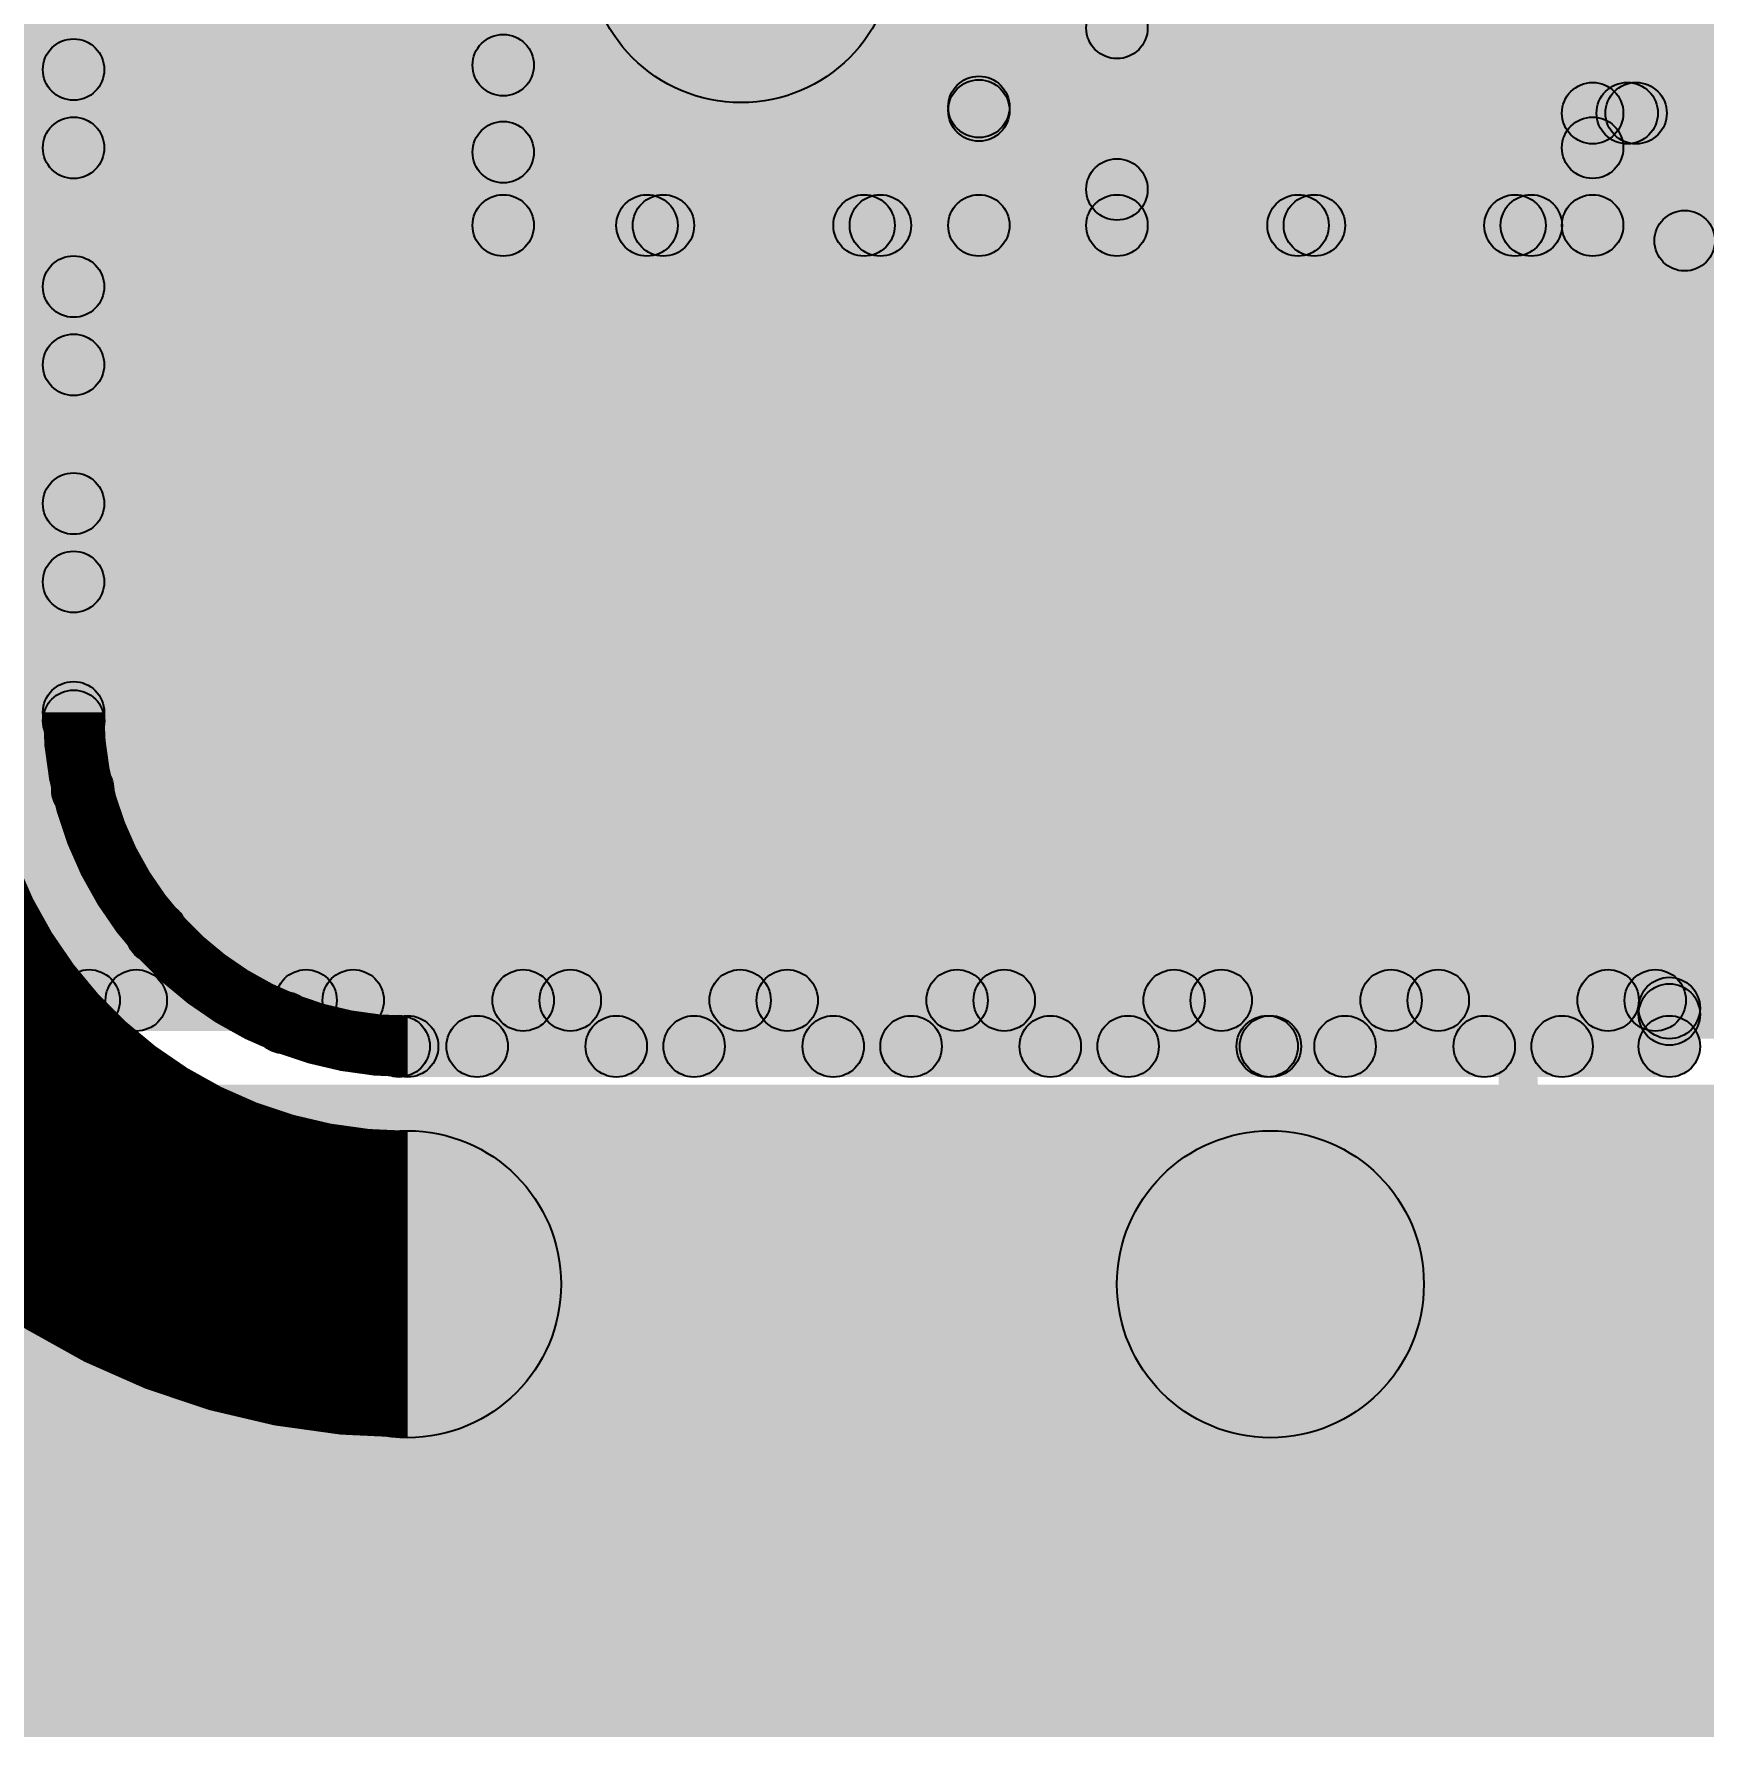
# Model space of a CAD drawing. Header units: millimetres. Extents: x -0.24 to 2.5, y 0 to 2.55.
# Drawn here: x 0.3778 to 0.5955, y 0.009 to 0.2309 of the extents above; entities that cross this region are included whole.
import ezdxf

# ---------------------------------------------------------------- set-up
doc = ezdxf.new("R2010")
doc.units = ezdxf.units.MM
doc.header["$MEASUREMENT"] = 0
for name, color, linetype in [('BottomLayer', 5, 'Continuous'), ('BottomPaste', 16, 'Continuous'), ('BottomSolder', 6, 'Continuous'), ('TopLayer', 1, 'Continuous'), ('TopOverlay', 2, 'Continuous'), ('TopPaste', 8, 'Continuous'), ('TopSolder', 216, 'Continuous'), ('ViaHoleLayer', 16, 'Continuous')]:
    doc.layers.add(name, color=color, linetype=linetype)

# ---------------------------------------------------------------- blocks, each defined once
blk = doc.blocks.new('RES_0805_B_51')
at = {"layer": 'BottomLayer'}
for points in [[(-0.06, 0.025), (-0.02, 0.025), (-0.02, -0.025), (-0.06, -0.025)], [(0.02, 0.025), (0.06, 0.025), (0.06, -0.025), (0.02, -0.025)]]:
    blk.add_hatch(color=5, dxfattribs=at).paths.add_polyline_path(points)
at = {"layer": 'BottomPaste'}
for points in [[(-0.06, 0.025), (-0.02, 0.025), (-0.02, -0.025), (-0.06, -0.025)], [(0.02, 0.025), (0.06, 0.025), (0.06, -0.025), (0.02, -0.025)]]:
    blk.add_hatch(color=16, dxfattribs=at).paths.add_polyline_path(points)
at = {"layer": 'BottomSolder'}
for points in [[(-0.064, 0.029), (-0.016, 0.029), (-0.016, -0.029), (-0.064, -0.029)], [(0.016, 0.029), (0.064, 0.029), (0.064, -0.029), (0.016, -0.029)]]:
    blk.add_hatch(color=6, dxfattribs=at).paths.add_polyline_path(points)
blk = doc.blocks.new('SOT_23_B_55')
at = {"layer": 'BottomLayer'}
for points in [[(-0.05354, 0.05748), (-0.02126, 0.05748), (-0.02126, 0.02126), (-0.05354, 0.02126)], [(0.02126, 0.05748), (0.05354, 0.05748), (0.05354, 0.02126), (0.02126, 0.02126)], [(-0.01614, -0.02126), (0.01614, -0.02126), (0.01614, -0.05748), (-0.01614, -0.05748)]]:
    blk.add_hatch(color=5, dxfattribs=at).paths.add_polyline_path(points)
at = {"layer": 'BottomPaste'}
for points in [[(-0.05354, 0.05748), (-0.02126, 0.05748), (-0.02126, 0.02126), (-0.05354, 0.02126)], [(0.02126, 0.05748), (0.05354, 0.05748), (0.05354, 0.02126), (0.02126, 0.02126)], [(-0.01614, -0.02126), (0.01614, -0.02126), (0.01614, -0.05748), (-0.01614, -0.05748)]]:
    blk.add_hatch(color=16, dxfattribs=at).paths.add_polyline_path(points)
at = {"layer": 'BottomSolder'}
for points in [[(-0.05754, 0.06148), (-0.01726, 0.06148), (-0.01726, 0.01726), (-0.05754, 0.01726)], [(0.01726, 0.06148), (0.05754, 0.06148), (0.05754, 0.01726), (0.01726, 0.01726)], [(-0.02014, -0.01726), (0.02014, -0.01726), (0.02014, -0.06148), (-0.02014, -0.06148)]]:
    blk.add_hatch(color=6, dxfattribs=at).paths.add_polyline_path(points)
blk = doc.blocks.new('C__0805_58')
at = {"layer": 'TopLayer'}
for points in [[(-0.06, 0.03), (-0.02, 0.03), (-0.02, -0.03), (-0.06, -0.03)], [(0.02, 0.03), (0.06, 0.03), (0.06, -0.03), (0.02, -0.03)]]:
    blk.add_hatch(color=1, dxfattribs=at).paths.add_polyline_path(points)
at = {"layer": 'TopOverlay'}
h = blk.add_hatch(color=2, dxfattribs=at)
edge = h.paths.add_edge_path()
edge.add_arc((-0.065, 0.035), 0.00394, 0, 360)
h = blk.add_hatch(color=2, dxfattribs=at)
edge = h.paths.add_edge_path()
edge.add_arc((-0.065, 0.035), 0.00394, 0, 360)
for points in [[(-0.024, 0.03894), (-0.024, 0.03106), (-0.065, 0.03106), (-0.065, 0.03894)], [(0.065, 0.03894), (0.065, 0.03106), (0.024, 0.03106), (0.024, 0.03894)], [(-0.06106, -0.035), (-0.06894, -0.035), (-0.06894, 0.035), (-0.06106, 0.035)], [(0.06894, -0.035), (0.06106, -0.035), (0.06106, 0.035), (0.06894, 0.035)], [(-0.024, -0.03106), (-0.024, -0.03894), (-0.065, -0.03894), (-0.065, -0.03106)], [(0.065, -0.03106), (0.065, -0.03894), (0.024, -0.03894), (0.024, -0.03106)]]:
    blk.add_hatch(color=2, dxfattribs=at).paths.add_polyline_path(points)
h = blk.add_hatch(color=2, dxfattribs=at)
edge = h.paths.add_edge_path()
edge.add_arc((-0.024, 0.035), 0.00394, 0, 360)
h = blk.add_hatch(color=2, dxfattribs=at)
edge = h.paths.add_edge_path()
edge.add_arc((0.024, 0.035), 0.00394, 0, 360)
h = blk.add_hatch(color=2, dxfattribs=at)
edge = h.paths.add_edge_path()
edge.add_arc((0.065, 0.035), 0.00394, 0, 360)
h = blk.add_hatch(color=2, dxfattribs=at)
edge = h.paths.add_edge_path()
edge.add_arc((0.065, 0.035), 0.00394, 0, 360)
h = blk.add_hatch(color=2, dxfattribs=at)
edge = h.paths.add_edge_path()
edge.add_arc((-0.065, -0.035), 0.00394, 0, 360)
h = blk.add_hatch(color=2, dxfattribs=at)
edge = h.paths.add_edge_path()
edge.add_arc((-0.065, -0.035), 0.00394, 0, 360)
h = blk.add_hatch(color=2, dxfattribs=at)
edge = h.paths.add_edge_path()
edge.add_arc((-0.024, -0.035), 0.00394, 0, 360)
h = blk.add_hatch(color=2, dxfattribs=at)
edge = h.paths.add_edge_path()
edge.add_arc((0.024, -0.035), 0.00394, 0, 360)
h = blk.add_hatch(color=2, dxfattribs=at)
edge = h.paths.add_edge_path()
edge.add_arc((0.065, -0.035), 0.00394, 0, 360)
h = blk.add_hatch(color=2, dxfattribs=at)
edge = h.paths.add_edge_path()
edge.add_arc((0.065, -0.035), 0.00394, 0, 360)
at = {"layer": 'TopPaste'}
for points in [[(-0.06, 0.03), (-0.02, 0.03), (-0.02, -0.03), (-0.06, -0.03)], [(0.02, 0.03), (0.06, 0.03), (0.06, -0.03), (0.02, -0.03)]]:
    blk.add_hatch(color=8, dxfattribs=at).paths.add_polyline_path(points)
at = {"layer": 'TopSolder'}
for points in [[(-0.06276, 0.03276), (-0.01724, 0.03276), (-0.01724, -0.03276), (-0.06276, -0.03276)], [(0.01724, 0.03276), (0.06276, 0.03276), (0.06276, -0.03276), (0.01724, -0.03276)]]:
    blk.add_hatch(color=216, dxfattribs=at).paths.add_polyline_path(points)
at = {"layer": 'TopOverlay'}
for centre in [(-0.065, 0.035), (-0.065, 0.035), (-0.024, 0.035), (0.024, 0.035), (0.065, 0.035), (0.065, 0.035), (-0.065, -0.035), (-0.065, -0.035), (-0.024, -0.035), (0.024, -0.035), (0.065, -0.035), (0.065, -0.035)]:
    blk.add_circle(centre, 0.00394, dxfattribs=at)

msp = doc.modelspace()

# ---------------------------------------------------------------- hatches: boundary and pattern name
at = {"layer": 'BottomLayer'}
for points in [[(0.387, 0.14254), (0.379, 0.14254), (0.379, 0.581), (0.387, 0.581)], [(0.38017, 0.28005), (0.38583, 0.2857), (0.44183, 0.2297), (0.43617, 0.22405)], [(0.505, 0.206), (0.497, 0.206), (0.497, 0.278), (0.505, 0.278)], [(0.523, 0.206), (0.515, 0.206), (0.515, 0.278), (0.523, 0.278)], [(0.38583, 0.21328), (0.38017, 0.21894), (0.43617, 0.27494), (0.44183, 0.26928)], [(0.38017, 0.25176), (0.38583, 0.25742), (0.54142, 0.10183), (0.53576, 0.09617)], [(0.49817, 0.2469), (0.50383, 0.25256), (0.52183, 0.23456), (0.51617, 0.2289)], [(0.38583, 0.185), (0.38017, 0.19065), (0.43617, 0.24665), (0.44183, 0.241)], [(0.443, 0.206), (0.435, 0.206), (0.435, 0.242), (0.443, 0.242)], [(0.50383, 0.21815), (0.49817, 0.2238), (0.51617, 0.2418), (0.52183, 0.23615)], [(0.38017, 0.22348), (0.38583, 0.22914), (0.51314, 0.10183), (0.50748, 0.09617)], [(0.49817, 0.21862), (0.50383, 0.22427), (0.62127, 0.10683), (0.61562, 0.10117)], [(0.581, 0.21663), (0.581, 0.22463), (0.62086, 0.22463), (0.62086, 0.21663)], [(0.49499, 0.09617), (0.48934, 0.10183), (0.61097, 0.22346), (0.61662, 0.2178)], [(0.57985, 0.09617), (0.57419, 0.10183), (0.69501, 0.22265), (0.70066, 0.21699)], [(0.58383, 0.21329), (0.57817, 0.21895), (0.58268, 0.22346), (0.58834, 0.2178)], [(0.58384, 0.2178), (0.5895, 0.22346), (0.70416, 0.1088), (0.6985, 0.10314)], [(0.585, 0.206), (0.577, 0.206), (0.577, 0.22063), (0.585, 0.22063)], [(0.38583, 0.15671), (0.38017, 0.16237), (0.43617, 0.21837), (0.44183, 0.21271)], [(0.52328, 0.09617), (0.51762, 0.10183), (0.63214, 0.21635), (0.6378, 0.21069)], [(0.55156, 0.09617), (0.5459, 0.10183), (0.66042, 0.21635), (0.66608, 0.21069)], [(0.41324, 0.09927), (0.40758, 0.10493), (0.51617, 0.21352), (0.52183, 0.20786)], [(0.38701, 0.12962), (0.38136, 0.13527), (0.45491, 0.20883), (0.46057, 0.20317)], [(0.39666, 0.11097), (0.391, 0.11663), (0.4832, 0.20883), (0.48885, 0.20317)], [(0.43842, 0.09617), (0.43277, 0.10183), (0.53977, 0.20883), (0.54542, 0.20317)], [(0.439, 0.202), (0.439, 0.21), (0.501, 0.21), (0.501, 0.202)], [(0.45705, 0.20317), (0.4627, 0.20883), (0.5697, 0.10183), (0.56405, 0.09617)], [(0.46671, 0.09617), (0.46105, 0.10183), (0.56805, 0.20883), (0.57371, 0.20317)], [(0.48533, 0.20317), (0.49099, 0.20883), (0.59383, 0.10599), (0.58817, 0.10033)], [(0.519, 0.202), (0.519, 0.21), (0.581, 0.21), (0.581, 0.202)], [(0.5419, 0.20317), (0.54756, 0.20883), (0.64956, 0.10683), (0.6439, 0.10117)], [(0.57018, 0.20317), (0.57584, 0.20883), (0.67784, 0.10683), (0.67218, 0.10117)], [(0.38017, 0.19519), (0.38583, 0.20085), (0.48485, 0.10183), (0.47919, 0.09617)], [(0.38017, 0.16691), (0.38583, 0.17257), (0.45657, 0.10183), (0.45091, 0.09617)], [(0.38019, 0.13861), (0.38584, 0.14427), (0.42827, 0.10184), (0.42261, 0.09619)], [(0.591, 0.1), (0.591, 0.108), (0.653, 0.108), (0.653, 0.1)], [(0.42654, 0.095), (0.42654, 0.103), (0.539, 0.103), (0.539, 0.095)], [(0.539, 0.095), (0.539, 0.103), (0.591, 0.103), (0.591, 0.095)], [(0.595, 0.099), (0.587, 0.099), (0.587, 0.104), (0.595, 0.104)], [(0.42654, 0.048), (0.42654, 0.088), (0.539, 0.088), (0.539, 0.048)], [(0.539, 0.048), (0.539, 0.088), (0.622, 0.088), (0.622, 0.048)]]:
    msp.add_hatch(color=5, dxfattribs=at).paths.add_polyline_path(points)
h = msp.add_hatch(color=5, dxfattribs=at)
edge = h.paths.add_edge_path()
edge.add_arc((0.47, 0.242), 0.02, 0, 360)
h = msp.add_hatch(color=5, dxfattribs=at)
edge = h.paths.add_edge_path()
edge.add_arc((0.519, 0.23173), 0.004, 0, 360)
h = msp.add_hatch(color=5, dxfattribs=at)
edge = h.paths.add_edge_path()
edge.add_arc((0.439, 0.22688), 0.004, 0, 360)
h = msp.add_hatch(color=5, dxfattribs=at)
edge = h.paths.add_edge_path()
edge.add_arc((0.383, 0.22631), 0.004, 0, 360)
h = msp.add_hatch(color=5, dxfattribs=at)
edge = h.paths.add_edge_path()
edge.add_arc((0.501, 0.22144), 0.004, 0, 360)
h = msp.add_hatch(color=5, dxfattribs=at)
edge = h.paths.add_edge_path()
edge.add_arc((0.501, 0.22097), 0.004, 0, 360)
h = msp.add_hatch(color=5, dxfattribs=at)
edge = h.paths.add_edge_path()
edge.add_arc((0.581, 0.22063), 0.004, 0, 360)
h = msp.add_hatch(color=5, dxfattribs=at)
edge = h.paths.add_edge_path()
edge.add_arc((0.581, 0.22063), 0.004, 0, 360)
h = msp.add_hatch(color=5, dxfattribs=at)
edge = h.paths.add_edge_path()
edge.add_arc((0.58551, 0.22063), 0.004, 0, 360)
h = msp.add_hatch(color=5, dxfattribs=at)
edge = h.paths.add_edge_path()
edge.add_arc((0.58667, 0.22063), 0.004, 0, 360)
h = msp.add_hatch(color=5, dxfattribs=at)
edge = h.paths.add_edge_path()
edge.add_arc((0.383, 0.21611), 0.004, 0, 360)
h = msp.add_hatch(color=5, dxfattribs=at)
edge = h.paths.add_edge_path()
edge.add_arc((0.581, 0.21612), 0.004, 0, 360)
h = msp.add_hatch(color=5, dxfattribs=at)
edge = h.paths.add_edge_path()
edge.add_arc((0.439, 0.21554), 0.004, 0, 360)
h = msp.add_hatch(color=5, dxfattribs=at)
edge = h.paths.add_edge_path()
edge.add_arc((0.519, 0.21069), 0.004, 0, 360)
h = msp.add_hatch(color=5, dxfattribs=at)
edge = h.paths.add_edge_path()
edge.add_arc((0.439, 0.206), 0.004, 0, 360)
h = msp.add_hatch(color=5, dxfattribs=at)
edge = h.paths.add_edge_path()
edge.add_arc((0.439, 0.206), 0.004, 0, 360)
h = msp.add_hatch(color=5, dxfattribs=at)
edge = h.paths.add_edge_path()
edge.add_arc((0.45774, 0.206), 0.004, 0, 360)
h = msp.add_hatch(color=5, dxfattribs=at)
edge = h.paths.add_edge_path()
edge.add_arc((0.45988, 0.206), 0.004, 0, 360)
h = msp.add_hatch(color=5, dxfattribs=at)
edge = h.paths.add_edge_path()
edge.add_arc((0.48603, 0.206), 0.004, 0, 360)
h = msp.add_hatch(color=5, dxfattribs=at)
edge = h.paths.add_edge_path()
edge.add_arc((0.48816, 0.206), 0.004, 0, 360)
h = msp.add_hatch(color=5, dxfattribs=at)
edge = h.paths.add_edge_path()
edge.add_arc((0.501, 0.206), 0.004, 0, 360)
h = msp.add_hatch(color=5, dxfattribs=at)
edge = h.paths.add_edge_path()
edge.add_arc((0.501, 0.206), 0.004, 0, 360)
h = msp.add_hatch(color=5, dxfattribs=at)
edge = h.paths.add_edge_path()
edge.add_arc((0.519, 0.206), 0.004, 0, 360)
h = msp.add_hatch(color=5, dxfattribs=at)
edge = h.paths.add_edge_path()
edge.add_arc((0.519, 0.206), 0.004, 0, 360)
h = msp.add_hatch(color=5, dxfattribs=at)
edge = h.paths.add_edge_path()
edge.add_arc((0.5426, 0.206), 0.004, 0, 360)
h = msp.add_hatch(color=5, dxfattribs=at)
edge = h.paths.add_edge_path()
edge.add_arc((0.54473, 0.206), 0.004, 0, 360)
h = msp.add_hatch(color=5, dxfattribs=at)
edge = h.paths.add_edge_path()
edge.add_arc((0.57088, 0.206), 0.004, 0, 360)
h = msp.add_hatch(color=5, dxfattribs=at)
edge = h.paths.add_edge_path()
edge.add_arc((0.57301, 0.206), 0.004, 0, 360)
h = msp.add_hatch(color=5, dxfattribs=at)
edge = h.paths.add_edge_path()
edge.add_arc((0.581, 0.206), 0.004, 0, 360)
h = msp.add_hatch(color=5, dxfattribs=at)
edge = h.paths.add_edge_path()
edge.add_arc((0.581, 0.206), 0.004, 0, 360)
h = msp.add_hatch(color=5, dxfattribs=at)
edge = h.paths.add_edge_path()
edge.add_arc((0.383, 0.19802), 0.004, 0, 360)
h = msp.add_hatch(color=5, dxfattribs=at)
edge = h.paths.add_edge_path()
edge.add_arc((0.383, 0.18783), 0.004, 0, 360)
h = msp.add_hatch(color=5, dxfattribs=at)
edge = h.paths.add_edge_path()
edge.add_arc((0.383, 0.16974), 0.004, 0, 360)
h = msp.add_hatch(color=5, dxfattribs=at)
edge = h.paths.add_edge_path()
edge.add_arc((0.383, 0.15954), 0.004, 0, 360)
h = msp.add_hatch(color=5, dxfattribs=at)
edge = h.paths.add_edge_path()
edge.add_arc((0.383, 0.14254), 0.004, 0, 360)
h = msp.add_hatch(color=5, dxfattribs=at)
edge = h.paths.add_edge_path()
edge.add_arc((0.383, 0.14254), 0.004, 0, 360)
h = msp.add_hatch(color=5, dxfattribs=at)
edge = h.paths.add_edge_path()
edge.add_arc((0.38301, 0.14144), 0.004, 0, 360)
h = msp.add_hatch(color=5, dxfattribs=at)
edge = h.paths.add_edge_path()
edge.add_arc((0.38419, 0.13244), 0.004, 0, 360)
h = msp.add_hatch(color=5, dxfattribs=at)
edge = h.paths.add_edge_path()
edge.add_arc((0.39383, 0.1138), 0.004, 0, 360)
h = msp.add_hatch(color=5, dxfattribs=at)
edge = h.paths.add_edge_path()
edge.add_arc((0.591, 0.104), 0.004, 0, 360)
h = msp.add_hatch(color=5, dxfattribs=at)
edge = h.paths.add_edge_path()
edge.add_arc((0.591, 0.104), 0.004, 0, 360)
h = msp.add_hatch(color=5, dxfattribs=at)
edge = h.paths.add_edge_path()
edge.add_arc((0.591, 0.10316), 0.004, 0, 360)
h = msp.add_hatch(color=5, dxfattribs=at)
edge = h.paths.add_edge_path()
edge.add_arc((0.41041, 0.1021), 0.004, 0, 360)
h = msp.add_hatch(color=5, dxfattribs=at)
edge = h.paths.add_edge_path()
edge.add_arc((0.42544, 0.09901), 0.004, 0, 360)
h = msp.add_hatch(color=5, dxfattribs=at)
edge = h.paths.add_edge_path()
edge.add_arc((0.42654, 0.099), 0.004, 0, 360)
h = msp.add_hatch(color=5, dxfattribs=at)
edge = h.paths.add_edge_path()
edge.add_arc((0.42654, 0.099), 0.004, 0, 360)
h = msp.add_hatch(color=5, dxfattribs=at)
edge = h.paths.add_edge_path()
edge.add_arc((0.4356, 0.099), 0.004, 0, 360)
h = msp.add_hatch(color=5, dxfattribs=at)
edge = h.paths.add_edge_path()
edge.add_arc((0.45374, 0.099), 0.004, 0, 360)
h = msp.add_hatch(color=5, dxfattribs=at)
edge = h.paths.add_edge_path()
edge.add_arc((0.46388, 0.099), 0.004, 0, 360)
h = msp.add_hatch(color=5, dxfattribs=at)
edge = h.paths.add_edge_path()
edge.add_arc((0.48202, 0.099), 0.004, 0, 360)
h = msp.add_hatch(color=5, dxfattribs=at)
edge = h.paths.add_edge_path()
edge.add_arc((0.49216, 0.099), 0.004, 0, 360)
h = msp.add_hatch(color=5, dxfattribs=at)
edge = h.paths.add_edge_path()
edge.add_arc((0.51031, 0.099), 0.004, 0, 360)
h = msp.add_hatch(color=5, dxfattribs=at)
edge = h.paths.add_edge_path()
edge.add_arc((0.52045, 0.099), 0.004, 0, 360)
h = msp.add_hatch(color=5, dxfattribs=at)
edge = h.paths.add_edge_path()
edge.add_arc((0.53859, 0.099), 0.004, 0, 360)
h = msp.add_hatch(color=5, dxfattribs=at)
edge = h.paths.add_edge_path()
edge.add_arc((0.539, 0.099), 0.004, 0, 360)
h = msp.add_hatch(color=5, dxfattribs=at)
edge = h.paths.add_edge_path()
edge.add_arc((0.539, 0.099), 0.004, 0, 360)
h = msp.add_hatch(color=5, dxfattribs=at)
edge = h.paths.add_edge_path()
edge.add_arc((0.54873, 0.099), 0.004, 0, 360)
h = msp.add_hatch(color=5, dxfattribs=at)
edge = h.paths.add_edge_path()
edge.add_arc((0.56688, 0.099), 0.004, 0, 360)
h = msp.add_hatch(color=5, dxfattribs=at)
edge = h.paths.add_edge_path()
edge.add_arc((0.57702, 0.099), 0.004, 0, 360)
h = msp.add_hatch(color=5, dxfattribs=at)
edge = h.paths.add_edge_path()
edge.add_arc((0.591, 0.099), 0.004, 0, 360)
h = msp.add_hatch(color=5, dxfattribs=at)
edge = h.paths.add_edge_path()
edge.add_arc((0.591, 0.099), 0.004, 0, 360)
h = msp.add_hatch(color=5, dxfattribs=at)
edge = h.paths.add_edge_path()
edge.add_arc((0.42654, 0.068), 0.02, 0, 360)
h = msp.add_hatch(color=5, dxfattribs=at)
edge = h.paths.add_edge_path()
edge.add_arc((0.42654, 0.068), 0.02, 0, 360)
h = msp.add_hatch(color=5, dxfattribs=at)
edge = h.paths.add_edge_path()
edge.add_arc((0.539, 0.068), 0.02, 0, 360)
h = msp.add_hatch(color=5, dxfattribs=at)
edge = h.paths.add_edge_path()
edge.add_arc((0.539, 0.068), 0.02, 0, 360)
h = msp.add_hatch(color=5, dxfattribs=at)
edge = h.paths.add_edge_path()
edge.add_arc((0.539, 0.068), 0.01181, 0, 360)
at = {"layer": 'BottomSolder'}
h = msp.add_hatch(color=6, dxfattribs=at)
edge = h.paths.add_edge_path()
edge.add_arc((0.539, 0.068), 0.01581, 0, 360)
at = {"layer": 'TopLayer'}
for points in [[(0.31817, 0.39862), (0.32383, 0.40427), (0.62027, 0.10783), (0.61462, 0.10217)], [(0.31817, 0.37033), (0.32383, 0.37599), (0.59199, 0.10783), (0.58633, 0.10217)], [(0.37977, 0.3653), (0.38543, 0.37096), (0.64856, 0.10783), (0.6429, 0.10217)], [(0.40805, 0.3653), (0.41371, 0.37096), (0.67684, 0.10783), (0.67118, 0.10217)], [(0.32383, 0.15128), (0.31817, 0.15694), (0.51728, 0.35605), (0.52294, 0.35039)], [(0.37, 0.22), (0.487, 0.22), (0.487, 0.357), (0.37, 0.357)], [(0.31817, 0.34205), (0.32383, 0.3477), (0.5637, 0.10783), (0.55805, 0.10217)], [(0.32383, 0.123), (0.31817, 0.12865), (0.52817, 0.33865), (0.53383, 0.333)], [(0.31817, 0.31376), (0.32383, 0.31942), (0.53542, 0.10783), (0.52976, 0.10217)], [(0.33129, 0.10217), (0.32563, 0.10783), (0.52799, 0.31019), (0.53365, 0.30453)], [(0.31817, 0.28548), (0.32383, 0.29114), (0.50714, 0.10783), (0.50148, 0.10217)], [(0.35957, 0.10217), (0.35391, 0.10783), (0.52817, 0.28209), (0.53383, 0.27643)], [(0.38785, 0.10217), (0.3822, 0.10783), (0.5512, 0.27683), (0.55685, 0.27117)], [(0.41614, 0.10217), (0.41048, 0.10783), (0.57948, 0.27683), (0.58514, 0.27117)], [(0.44442, 0.10217), (0.43877, 0.10783), (0.60777, 0.27683), (0.61342, 0.27117)], [(0.47271, 0.10217), (0.46705, 0.10783), (0.63605, 0.27683), (0.64171, 0.27117)], [(0.50099, 0.10217), (0.49534, 0.10783), (0.66434, 0.27683), (0.66999, 0.27117)], [(0.53047, 0.27117), (0.53613, 0.27683), (0.70416, 0.1088), (0.6985, 0.10314)], [(0.37, 0.109), (0.665, 0.109), (0.665, 0.27), (0.37, 0.27)], [(0.31817, 0.25719), (0.32383, 0.26285), (0.47885, 0.10783), (0.47319, 0.10217)], [(0.52928, 0.10217), (0.52362, 0.10783), (0.66494, 0.24915), (0.6706, 0.2435)], [(0.31817, 0.22891), (0.32383, 0.23457), (0.45057, 0.10783), (0.44491, 0.10217)], [(0.55756, 0.10217), (0.5519, 0.10783), (0.6653, 0.22122), (0.67095, 0.21557)], [(0.58585, 0.10217), (0.58019, 0.10783), (0.69358, 0.22122), (0.69924, 0.21557)], [(0.31817, 0.20063), (0.32383, 0.20628), (0.42228, 0.10783), (0.41663, 0.10217)], [(0.37, 0.107), (1.012, 0.107), (1.012, 0.183), (0.37, 0.183)], [(0.31817, 0.17234), (0.32383, 0.178), (0.394, 0.10783), (0.38834, 0.10217)], [(0.321, 0.101), (0.321, 0.109), (0.69999, 0.109), (0.69999, 0.101)], [(0.283, 0.053), (0.693, 0.053), (0.693, 0.094), (0.283, 0.094)], [(0.283, 0.009), (0.82833, 0.009), (0.82833, 0.062), (0.283, 0.062)]]:
    msp.add_hatch(color=1, dxfattribs=at).paths.add_polyline_path(points)
h = msp.add_hatch(color=1, dxfattribs=at)
edge = h.paths.add_edge_path()
edge.add_arc((0.38503, 0.105), 0.004, 0, 360)
h = msp.add_hatch(color=1, dxfattribs=at)
edge = h.paths.add_edge_path()
edge.add_arc((0.39117, 0.105), 0.004, 0, 360)
h = msp.add_hatch(color=1, dxfattribs=at)
edge = h.paths.add_edge_path()
edge.add_arc((0.41331, 0.105), 0.004, 0, 360)
h = msp.add_hatch(color=1, dxfattribs=at)
edge = h.paths.add_edge_path()
edge.add_arc((0.41945, 0.105), 0.004, 0, 360)
h = msp.add_hatch(color=1, dxfattribs=at)
edge = h.paths.add_edge_path()
edge.add_arc((0.4416, 0.105), 0.004, 0, 360)
h = msp.add_hatch(color=1, dxfattribs=at)
edge = h.paths.add_edge_path()
edge.add_arc((0.44774, 0.105), 0.004, 0, 360)
h = msp.add_hatch(color=1, dxfattribs=at)
edge = h.paths.add_edge_path()
edge.add_arc((0.46988, 0.105), 0.004, 0, 360)
h = msp.add_hatch(color=1, dxfattribs=at)
edge = h.paths.add_edge_path()
edge.add_arc((0.47602, 0.105), 0.004, 0, 360)
h = msp.add_hatch(color=1, dxfattribs=at)
edge = h.paths.add_edge_path()
edge.add_arc((0.49816, 0.105), 0.004, 0, 360)
h = msp.add_hatch(color=1, dxfattribs=at)
edge = h.paths.add_edge_path()
edge.add_arc((0.50431, 0.105), 0.004, 0, 360)
h = msp.add_hatch(color=1, dxfattribs=at)
edge = h.paths.add_edge_path()
edge.add_arc((0.52645, 0.105), 0.004, 0, 360)
h = msp.add_hatch(color=1, dxfattribs=at)
edge = h.paths.add_edge_path()
edge.add_arc((0.53259, 0.105), 0.004, 0, 360)
h = msp.add_hatch(color=1, dxfattribs=at)
edge = h.paths.add_edge_path()
edge.add_arc((0.55473, 0.105), 0.004, 0, 360)
h = msp.add_hatch(color=1, dxfattribs=at)
edge = h.paths.add_edge_path()
edge.add_arc((0.56088, 0.105), 0.004, 0, 360)
h = msp.add_hatch(color=1, dxfattribs=at)
edge = h.paths.add_edge_path()
edge.add_arc((0.58302, 0.105), 0.004, 0, 360)
h = msp.add_hatch(color=1, dxfattribs=at)
edge = h.paths.add_edge_path()
edge.add_arc((0.58916, 0.105), 0.004, 0, 360)
h = msp.add_hatch(color=1, dxfattribs=at)
edge = h.paths.add_edge_path()
edge.add_arc((0.539, 0.068), 0.01181, 0, 360)
at = {"layer": 'TopSolder'}
h = msp.add_hatch(color=216, dxfattribs=at)
edge = h.paths.add_edge_path()
edge.add_arc((0.539, 0.068), 0.01581, 0, 360)
at = {"layer": 'ViaHoleLayer'}
h = msp.add_hatch(color=16, dxfattribs=at)
edge = h.paths.add_edge_path()
edge.add_arc((0.539, 0.068), 0.00787, 0, 360)

# ---------------------------------------------------------------- linework, layer by layer
at = {"layer": 'BottomLayer'}
for points, const_width in [([(0.42654, 0.068, -0.414214), (0.352, 0.14254)], 0.04), ([(0.42654, 0.099, -0.414214), (0.383, 0.14254)], 0.008)]:
    msp.add_lwpolyline(points, format="xyb", dxfattribs=dict(at, const_width=const_width))
for centre, radius in [((0.47, 0.242), 0.02), ((0.519, 0.23173), 0.004), ((0.439, 0.22688), 0.004), ((0.383, 0.22631), 0.004), ((0.501, 0.22144), 0.004), ((0.501, 0.22097), 0.004), ((0.581, 0.22063), 0.004), ((0.581, 0.22063), 0.004), ((0.58551, 0.22063), 0.004), ((0.58667, 0.22063), 0.004), ((0.383, 0.21611), 0.004), ((0.581, 0.21612), 0.004), ((0.439, 0.21554), 0.004), ((0.519, 0.21069), 0.004), ((0.439, 0.206), 0.004), ((0.439, 0.206), 0.004), ((0.45774, 0.206), 0.004), ((0.45988, 0.206), 0.004), ((0.48603, 0.206), 0.004), ((0.48816, 0.206), 0.004), ((0.501, 0.206), 0.004), ((0.501, 0.206), 0.004), ((0.519, 0.206), 0.004), ((0.519, 0.206), 0.004), ((0.5426, 0.206), 0.004), ((0.54473, 0.206), 0.004), ((0.57088, 0.206), 0.004), ((0.57301, 0.206), 0.004), ((0.581, 0.206), 0.004), ((0.581, 0.206), 0.004), ((0.383, 0.19802), 0.004), ((0.383, 0.18783), 0.004), ((0.383, 0.16974), 0.004), ((0.383, 0.15954), 0.004), ((0.383, 0.14254), 0.004), ((0.383, 0.14254), 0.004), ((0.38301, 0.14144), 0.004), ((0.38419, 0.13244), 0.004), ((0.39383, 0.1138), 0.004), ((0.591, 0.104), 0.004), ((0.591, 0.104), 0.004), ((0.591, 0.10316), 0.004), ((0.41041, 0.1021), 0.004), ((0.42544, 0.09901), 0.004), ((0.42654, 0.099), 0.004), ((0.42654, 0.099), 0.004), ((0.4356, 0.099), 0.004), ((0.45374, 0.099), 0.004), ((0.46388, 0.099), 0.004), ((0.48202, 0.099), 0.004), ((0.49216, 0.099), 0.004), ((0.51031, 0.099), 0.004), ((0.52045, 0.099), 0.004), ((0.53859, 0.099), 0.004), ((0.539, 0.099), 0.004), ((0.539, 0.099), 0.004), ((0.54873, 0.099), 0.004), ((0.56688, 0.099), 0.004), ((0.57702, 0.099), 0.004), ((0.591, 0.099), 0.004), ((0.591, 0.099), 0.004), ((0.42654, 0.068), 0.02), ((0.42654, 0.068), 0.02), ((0.539, 0.068), 0.02), ((0.539, 0.068), 0.02)]:
    msp.add_circle(centre, radius, dxfattribs=at)
at = {"layer": 'TopLayer'}
for centre in [(0.38503, 0.105), (0.39117, 0.105), (0.41331, 0.105), (0.41945, 0.105), (0.4416, 0.105), (0.44774, 0.105), (0.46988, 0.105), (0.47602, 0.105), (0.49816, 0.105), (0.50431, 0.105), (0.52645, 0.105), (0.53259, 0.105), (0.55473, 0.105), (0.56088, 0.105), (0.58302, 0.105), (0.58916, 0.105)]:
    msp.add_circle(centre, 0.004, dxfattribs=at)

# ---------------------------------------------------------------- block references
for name, p, rotation in [('SOT_23_B_55', (0.648, 0.282), 360), ('C__0805_58', (0.628, 0.269), 270), ('RES_0805_B_51', (0.51, 0.242), 180)]:
    msp.add_blockref(name, p, dxfattribs=dict(rotation=rotation))

# ---------------------------------------------------------------- texts
at = {"layer": 'TopOverlay'}
for s, p in [('C34', (0.467, 0.224)), ('C35', (0.519, 0.224))]:
    msp.add_text(s, height=0.04, rotation=270, dxfattribs=at).set_placement(p)
msp.add_text('C26', height=0.04, dxfattribs=at).set_placement((0.566, 0.076))

doc.saveas('drawing.dxf')
